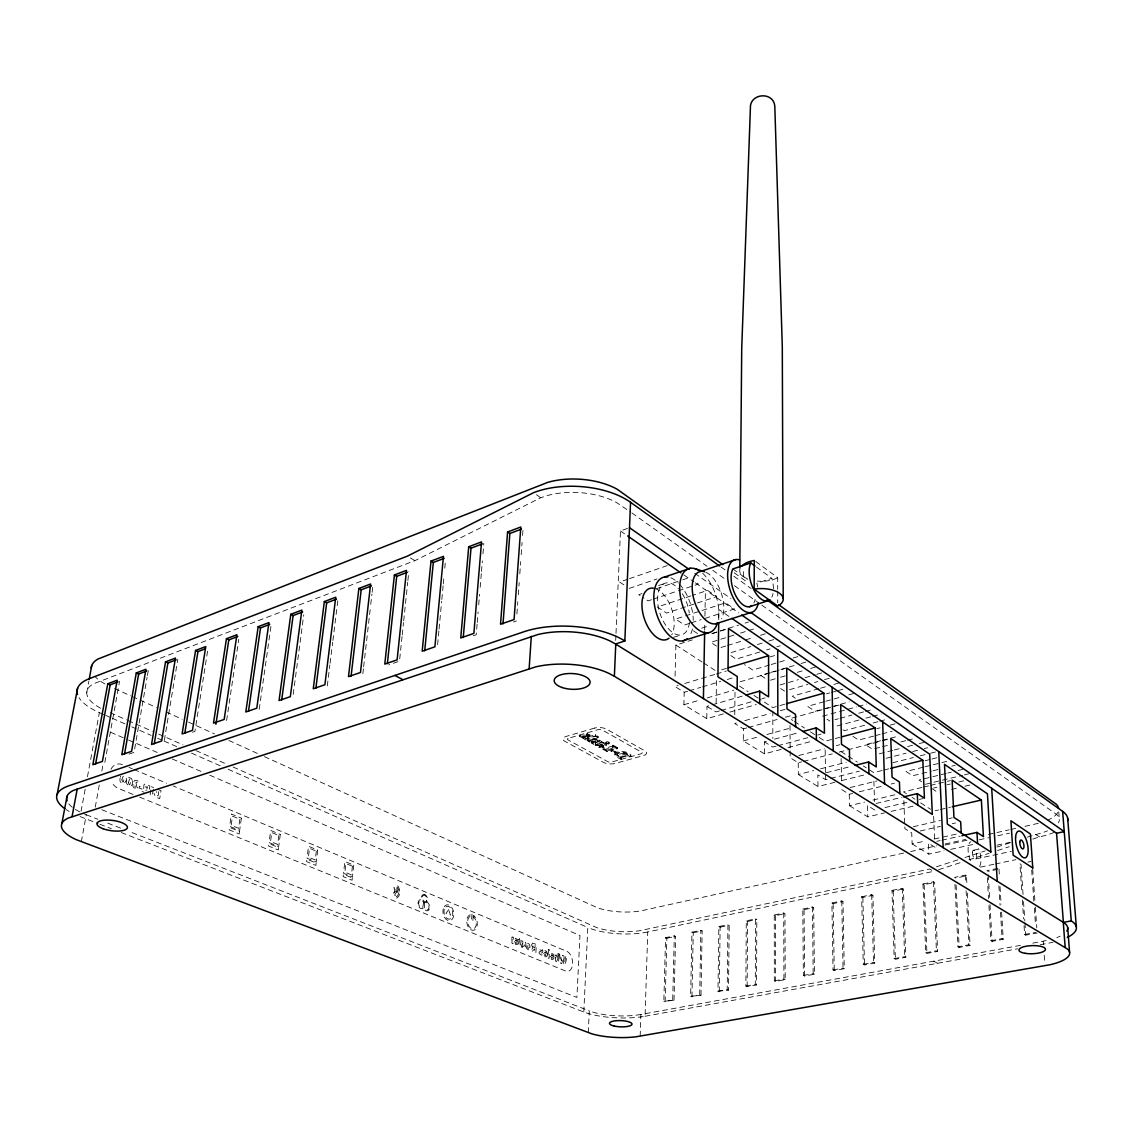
<?xml version="1.0" encoding="UTF-8"?>
<svg xmlns="http://www.w3.org/2000/svg" width="1133" height="1133" viewBox="0 0 1133 1133"><rect width="100%" height="100%" fill="white"/><g stroke="black" fill="none" stroke-linecap="round" stroke-linejoin="round"><path stroke-width="0.75" stroke-dasharray="5 3.75" d="M781.218 749.395L764.463 753.87L764.478 741.888L767.82 740.982M756.575 984.945L755.286 984.365L755.541 918.891L746.279 920.832L745.868 986.107L747.157 986.687L756.575 984.945L756.802 919.514L755.541 918.891M747.157 986.687L747.539 921.441L746.279 920.832M743.489 576.612L743.56 568.525M764.463 753.87L743.305 740.954L743.39 728.845L734.694 723.477L738.065 722.528M728.505 990.129L727.216 989.562L727.938 924.655L718.846 926.553L717.982 991.276L728.505 990.129L729.199 925.264L727.938 924.655M734.779 714.725L735.005 691.994M718.761 619.878L718.917 609.512L728.944 616.409M719.271 991.842L720.121 927.162L718.846 926.553M716.127 703.097L716.509 678.398M701.001 995.227L702.134 930.901L700.86 930.306L691.951 932.162L690.634 996.346L701.001 995.227L690.634 996.346M723.293 713.96L706.765 718.662L706.978 706.341L710.377 705.363M704.669 630.203L704.811 623.192M704.938 616.168L705.42 589.868M699.698 994.675L700.86 930.306M691.951 996.898L693.24 932.756L691.951 932.162M674.022 1000.212L675.594 936.425L674.305 935.844L665.567 937.657L663.839 1001.317L674.022 1000.212L663.839 1001.317M706.765 718.662L683.893 704.726L684.205 692.263L674.801 686.456L678.129 685.465M672.705 999.674L674.305 935.844M665.142 1001.855L666.855 938.251L665.567 937.657M675.07 676.118L675.891 645.074L692.334 639.904M640.173 1036.185L640.896 1014.474L1022.334 945.035M121.231 832.543L583.792 1012.01A44.329 12.605 2.1 0 0 645.059 1016.244L647.75 931.963L933.592 871.348M621.408 759.053C619.439 756.83 628.376 755.753 630.954 756.405L630.996 755.201C626.152 748.205 604.583 752.057 620.856 759.209L621.167 756.986L630.996 755.201M627.172 754.861C627.002 750.499 613.987 752.284 617.372 756.745C634.551 756.377 623.561 750.542 616.564 755.739M630.401 756.561L630.444 755.357M620.742 758.586L620.799 757.156M620.856 759.209L620.898 758.019L614.893 753.686M613.052 747.129L612.358 745.259L612.981 747.242L604.852 749.508L602.161 748.191L602.161 746.789C604.611 742.639 596.751 750.768 595.717 745.316C593.324 741.605 602.388 740.316 602.26 743.064L598.507 741.789C598.904 734.014 586.172 742.979 587.418 738.957C610.8 730.53 589.486 744.494 583.707 738.674L583.778 737.47L587.489 737.073L586.965 733.632L590.378 735.119L590.321 736.337L586.894 734.864L586.965 733.632M614.426 753.077L614.468 751.873L616.04 751.434L615.998 752.624L614.426 753.077L611.055 751.207L611.098 750.004L612.684 749.55L616.04 751.434M615.007 748.446L615.063 747.242L617.273 747.539L617.216 748.743C609.172 750.145 599.215 752.751 615.063 747.242M616.664 748.899L616.706 747.695M607.005 750.726L607.061 749.522M607.656 751.448L599.824 746.35L606.396 745.372L606.452 744.169C603.634 741.039 597.049 743.531 595.717 745.316M609.115 743.772C610.418 740.656 603.677 741.223 606.084 743.97A1.827 0.751 2.5 0 0 607.925 744.31L609.044 743.489L605.688 743.432M615.686 640.442L615.913 635.146M615.998 633.375L620.459 530.98L627.994 528.233M612.684 749.55L612.627 750.754L611.055 751.207M617.216 748.743L612.358 745.259M588.282 1032.645L589.287 1010.891L129.162 831.48M601.793 742.002C600.249 743.758 594.018 746.208 591.738 743.121L591.794 741.903L595.774 743.659M602.105 747.992L603.266 746.774L602.912 745.33M603.266 746.774L603.322 745.556M606.396 745.372L603.832 743.786L603.691 742.554M605.886 745.514L606.452 744.169M590.378 735.119L588.636 735.034L588.098 738.093L595.505 735.94L595.561 734.722L598.422 736.379M595.193 745.018L595.335 743.135M598.366 737.597L595.703 735.954L595.774 734.736M583.792 1012.01L587.829 927.502L227.138 768.825M596.907 737.413L596.964 736.195M596.227 745.16L597.445 745.457L597.502 744.254M591.738 743.121L597.686 742.03C599.23 737.88 590.109 739.325 591.1 742.766L587.673 740.869M597.842 737.753L597.898 736.535M597.686 742.03L597.87 740.415M599.286 747.284L599.782 745.231L605.928 744.31M599.739 741.506L599.598 740.274L598.592 740.231M607.104 751.604L599.768 747.553L599.428 745.401M588.197 740.727L589.387 741.024L589.443 739.807M589.868 735.275L588.098 738.093M591.299 741.095L591.624 742.611L591.355 740.94M592.262 742.965L592.318 741.761L597.742 740.812M593.38 743.22L593.437 742.002M586.894 734.864L587.418 738.291L584.557 738.659L584.288 737.314M585.379 738.829L585.435 737.611M587.39 734.708L587.461 733.49M587.276 740.642L587.404 738.744M587.701 735.105L579.827 735.289L579.77 736.507L582.489 738.008L587.418 738.291M588.707 736.195L588.778 734.977M588.877 736.181L588.933 734.963M579.77 736.507L580.351 735.133M582.489 738.008L582.546 736.79L579.827 735.289M598.507 741.789C597.658 737.937 591.667 740.387 589.387 741.024M516.917 613.973L517.795 601.765M518.305 594.783L519.183 582.574M519.806 573.85L520.684 561.628M521.194 554.646L522.072 542.438M522.568 535.456L523.078 528.474M477.106 624.226L476.228 634.777L471.314 636.463M477.248 622.47L478.126 611.919M478.707 604.88L479.585 594.329M480.18 587.305L481.341 573.227M481.483 571.471L482.361 560.92M482.955 553.895L483.819 543.344M437.607 644.677L438.91 630.769M439.066 629.042L441.672 601.226M441.842 599.484L443.145 585.577M443.3 583.835L444.122 575.139M444.773 568.185L445.425 561.232M402.059 636.604L399.496 661.148L388.704 664.859M402.243 634.848L403.518 622.584M403.702 620.827L406.251 596.284M406.435 594.542L407.71 582.263M407.894 580.521L408.801 571.754M362.857 673.738L363.452 668.541M363.651 666.799L370.562 606.141M370.746 604.399L371.936 594.004M372.134 592.276L372.927 585.336M327.281 685.961L329.873 664.986M330.085 663.23L332.677 642.241M332.904 640.499L338.073 598.536M293.206 694.373L303.757 614.808M120.14 777.989C118.087 786.557 129.884 783.342 125.395 776.289M259.202 709.371L271.297 623.816M226.586 720.574L238.766 639.394M207.58 651.22L194.89 731.479L191.916 732.485M158.62 791.627C159.342 798.949 154.499 795.295 156.651 791.613M150.916 789.928L150.108 794.743L152.233 795.607L153.309 789.191M164.342 740.345L177.824 659.208M149.372 789.276L149.91 786.075C139.699 780.184 146.653 788.95 141.781 791.316L144.188 792.307M134.643 748.97L147.12 677.222M147.417 675.509L148.31 670.382M104.845 762.424L119.574 681.273M95.257 807.135L99.945 781.373M101.828 771.077L103.075 764.209M86.745 692.73L88.841 681.245M81.321 841.748L86.292 814.754L82.482 813.126M81.052 811.37L85.23 788.851M87.468 776.714L99.364 712.6A58.35 23.028 8.6 0 1 79.013 697.673M614.837 754.89C618.66 750.145 626.776 753.417 630.954 756.405M120.353 777.04L120.665 776.176M613.095 745.925L604.909 748.304L602.161 746.789M609.172 742.554L607.982 743.106A1.827 0.751 2.5 0 1 606.141 742.766L605.744 742.214M145.746 790.31L146.978 789.956M100.568 708.196A48.691 19.204 8.6 0 1 93.487 683.808L414.919 560.651L540.668 497.755L547.055 495.645A56.31 28.948 3.4 0 1 616.579 502.556L630.458 511.96M591.299 742.157L595.731 740.883L597.813 741.619M627.824 579.218L619.638 582.036L625.133 585.676M629.452 578.651L670.368 564.546M129.134 754.068L134.048 752.383M513.405 621.989L516.421 620.955M629.24 588.395L656.984 578.921M658.599 585.563L666.36 582.928M641.986 593.565L638.729 594.669L644.096 598.21M656.644 588.622L681.06 580.365M682.689 579.813L689.204 577.618M651.475 599.754L648.118 600.872L645.428 599.102M653.146 599.187L676.642 591.327M678.327 590.775L698.466 584.033L695.818 582.206M690.861 595.916L657.381 607.005L666.544 613.066L716.637 596.652L707.601 590.378L692.532 595.363M773.428 588.877A21.725 10.622 71.9 0 0 771.828 578.312L756.943 583.183M599.768 747.553L602.855 746.534M936.453 866.83L958.306 859.692M965.033 857.497L985.2 850.911M996.969 847.059L1010.424 842.669M1027.234 837.174L1040.576 833.208A42.176 15.395 -2.4 0 0 1047.529 830.829M938.634 869.705L962.186 862.043M968.913 859.848L989.095 853.291M997.493 850.543L1009.276 846.719M1032.814 839.057L1039.542 836.862A50.546 18.454 -2.4 0 0 1054.979 832.019M689.544 623.377L684.559 624.977L675.608 619.057L725.573 602.841L734.396 608.973L702.828 619.114M691.201 622.838L701.171 619.638M673.441 637.355L681.259 634.877M701.695 628.192L709.98 625.558M712.076 633.503L726.961 628.815M728.604 628.291L738.532 625.175M745.132 623.093L748.446 622.045M712.062 633.687L726.862 629.027M733.901 635.146L710.816 642.34L716.523 646.122M740.486 633.092L747.086 631.039M748.729 630.514L756.971 627.951M721.027 647.495L725.956 645.966M727.598 645.47L744.041 640.386M745.684 639.876L753.898 637.341M760.484 635.301L765.412 633.786M731.125 652.594L750.797 646.575M757.354 644.578L762.282 643.062M768.84 641.066L775.397 639.054M759.903 651.957L736.209 659.137L727.839 653.599M766.659 649.903L770.043 648.883M776.813 646.83L780.198 645.81M721.636 669.815L726.664 668.3M769.803 657.013L776.544 654.987M684.771 683.468L714.696 674.489M716.368 673.993L726.338 671.005M769.505 665.014L752.68 670.028L744.48 664.604M771.191 664.519L786.33 660.015M793.072 658.018L798.114 656.517M684.205 692.263L687.519 691.286M689.176 690.79L700.775 687.349M702.446 686.853L720.673 681.443M727.315 679.474L735.6 677.01M769.165 672.903L760.767 675.381L766.106 678.908M770.837 672.407L779.235 669.943M780.92 669.447L787.633 667.464M789.304 666.969L794.346 665.496M801.059 663.513L806.087 662.026M740.09 681.769L785.098 668.512M683.893 704.726L700.534 699.868M707.19 697.914L733.816 690.139M770.454 680.197L778.824 677.746M780.495 677.251L787.194 675.296M797.235 672.365L802.263 670.906M810.633 668.456L815.661 666.997M588.154 736.875L595.561 734.722M587.857 739.283L583.778 737.47M780.042 684.955L798.411 679.644M805.096 677.704L815.109 674.815M816.78 674.333L821.779 672.875M712.076 704.868L742.682 696.016M591.681 741.407L587.73 739.665M789.545 689.671L807.857 684.417M814.514 682.519L817.842 681.556M824.512 679.644L829.498 678.214M719.384 710.943L715.999 711.921L706.978 706.341M721.084 710.462L751.604 701.724M761.787 698.82L765.172 697.843M599.853 745.925L595.774 744.098M729.907 712.076L756.348 704.556M818.876 688.694L792.307 696.229L796.145 698.778M820.533 688.213L827.175 686.329M833.817 684.445L838.802 683.029M784.73 704.216L772.819 707.573L759.761 699.16M826.481 693.849L829.781 692.914M831.438 692.447L836.409 691.059M838.066 690.592L844.694 688.722M627.215 753.657L619.057 755.909L616.621 754.55M744.806 720.645L770.086 713.549M780.198 710.717L785.268 709.3M824.088 701.724L807.574 706.326L815.08 711.297L838.972 704.698M825.745 701.256L842.258 696.653M848.858 694.812L853.815 693.424M743.39 728.845L746.746 727.91M748.431 727.443L777.011 719.526M785.41 717.189L792.137 715.334M840.672 704.23L849.212 701.865M839.015 705.08L789.97 718.634L792.888 720.517M822.516 716.212L829.328 714.356M831.027 713.889L837.839 712.02M839.539 711.552L846.337 709.683M848.036 709.23L856.548 706.893M858.248 706.426L866.759 704.089M743.305 740.954L760.172 736.351M766.914 734.51L792.208 727.598M834.964 719.696L838.363 718.775M840.063 718.322L851.931 715.093M858.729 713.252L863.813 711.864M865.513 711.411L872.297 709.555M774.505 739.169L799.544 732.4M837.16 725.899L859.154 719.979M865.924 718.152L871.008 716.792M872.693 716.325L881.162 714.045M776.176 746.165L772.848 747.058L764.478 741.888M777.833 745.712L807.801 737.682M817.799 735.005L821.128 734.113M864.621 725.262L844.368 730.672L840.049 727.811M873.061 723.01L878.117 721.65M879.803 721.211L886.558 719.398M787.917 747.61L813.041 740.925M840.063 737.271L825.036 741.251L816.27 735.6M876.744 728.703L880.114 727.811M890.212 725.134L895.254 723.803M798.723 755.513L824.371 748.786M836.352 745.641L839.765 744.735M873.67 736.096L858.573 740.061L852.922 736.323M875.356 735.657L880.383 734.326M882.069 733.887L892.138 731.252M880.624 740.755L865.555 744.678L872.481 749.253L880.823 747.1M882.295 740.331L888.994 738.589M890.665 738.15L897.364 736.408M790.14 750.952L790.168 757.765L798.241 762.75L801.654 761.872M803.368 761.418L832.358 753.884M839.171 752.114L845.997 750.329M847.626 749.819L880.837 741.18M882.494 740.741L889.136 739.013M882.494 746.675L889.164 744.947M900.848 741.931L905.862 740.642M907.533 740.217L915.875 738.05M798.241 762.75L798.34 774.519L813.735 770.582M820.575 768.825L846.238 762.254M879.335 753.785L892.648 750.386M894.305 749.961L900.976 748.247M907.632 746.548L912.617 745.273M919.274 743.56L925.93 741.86M826.311 772.706L851.704 766.248M886.119 758.274L892.762 756.589M894.419 756.164L906.032 753.218M912.674 751.533L917.659 750.273M924.287 748.587L927.615 747.738M834.979 782.266L817.984 786.514L817.842 774.859L825.603 779.66L828.988 778.81M830.673 778.385L859.38 771.162M892.832 762.721L913.425 757.538M920.293 755.81L928.876 753.643M930.59 753.204L935.745 751.915M1038.324 823.323L1024.671 826.424M841.777 780.566L865.555 774.618M882.14 770.497L873.67 772.607L867.722 768.783M883.839 770.072L888.923 768.797M925.165 760.71L930.292 759.422M932.006 758.997L937.147 757.708M923.14 767.239L906.074 771.474L912.589 775.779L931.312 771.176M924.84 766.814L940.206 763.019M941.92 762.594L952.159 760.059M850.118 787.548L876.97 780.92M933.011 770.766L938.124 769.505M951.748 766.163L955.147 765.327M841.72 789.63L849.24 794.261L852.582 793.454M859.281 791.811L882.706 786.075M891.076 784.022L894.419 783.215M946.211 773.428L919.047 780.056L921.611 781.742M947.91 773.018L951.295 772.196M958.093 770.539L963.192 769.293M925.434 784.291L932.218 782.648M933.904 782.237L940.673 780.595M942.373 780.198L962.682 775.284M964.381 774.873L969.451 773.641M921.979 787.449L903.553 791.882L906.4 793.723M923.65 787.038L928.678 785.835M930.349 785.424L937.048 783.809M938.733 783.413L950.445 780.58M849.24 794.261L849.481 805.719L864.592 802.079M872.976 800.054L896.486 794.403M933.465 788.072L936.835 787.265M946.976 784.829L950.346 784.022M958.787 781.997L963.857 780.779M876.078 803.481L901.854 797.306M951.522 789.418L958.249 787.817M964.99 786.217L970.032 785.013M885 807.574L907.278 802.291M919.274 799.445L922.701 798.623M849.481 805.719L867.779 816.879L884.448 812.956M891.105 811.384L914.444 805.889M935.122 810.746L938.549 809.953M940.263 809.557L950.53 807.163M913.34 826.722L940.418 820.533M948.888 818.592L952.272 817.828M920.166 830.985L940.418 826.396M952.23 823.719L955.615 822.955M903.865 800.649L904.885 828.662L911.725 832.897L912.15 843.943L925.689 840.927M934.159 839.043L957.867 833.761M936.764 841.323L940.107 840.587M941.792 840.204L960.217 836.126M903.667 853.092L640.287 911.003A36.001 12.052 2.2 0 1 597.417 907.76L264.244 756.532M910.578 851.577L936.509 845.855M945.149 843.958L965.897 839.383M988.373 834.426L1009.106 829.852M1010.834 829.469L1016.032 828.336M945.021 845.062L968.418 839.921M979.195 839.822L989.321 837.613M997.762 835.757L1009.574 833.166M912.15 843.943L928.848 854.126L943.973 850.826M950.7 849.353L974.224 844.227M973.289 850.288L981.745 848.461M996.941 845.176L1010.452 842.258M975.825 858.927L1011.344 851.35M993.839 864.295L978.36 867.552A13.554 5.764 76.3 0 0 978.586 848.603M995.284 863.997L1015.862 859.664M774.264 914.997L783.71 913.014L784.957 913.651L785.211 979.648L775.595 981.419L774.321 980.838L774.264 914.997L775.51 915.62L784.957 913.651M802.801 909.034L812.446 907.023L813.678 907.675L814.429 974.238L804.628 976.051L803.368 975.456L802.801 909.034L804.048 909.672L813.678 907.675M831.919 902.959L841.762 900.905L842.98 901.571L844.269 968.715L834.256 970.57L833.01 969.961L831.919 902.959L833.152 903.61L842.98 901.571M861.646 896.755L871.688 894.673L872.906 895.339L874.733 963.078L864.507 964.976L863.275 964.353L861.646 896.755L862.864 897.421L872.906 895.339M891.983 890.439L902.25 888.3L903.44 888.98L905.834 957.328L895.396 959.254L894.178 958.631L891.983 890.439L893.186 891.119L903.44 888.98M922.97 883.967L933.436 881.786L934.612 882.48L937.6 951.451L926.936 953.42L925.732 952.782L922.97 883.967L924.146 884.661L934.612 882.48M966.463 875.851L965.302 875.143L954.609 877.367L955.77 878.075L966.463 875.851L966.902 884.547M997.847 868.36L986.914 870.64L988.061 871.348L997.422 869.408M1027.9 862.086L1031.101 861.42M666.855 938.251L675.594 936.425M693.24 932.756L702.134 930.901M720.121 927.162L729.199 925.264M747.539 921.441L756.802 919.514M1032.772 943.138L1048.308 940.178M717.982 991.276L727.216 989.562M745.868 986.107L755.286 984.365M774.321 980.838L783.937 979.054L785.211 979.648M803.368 975.456L813.182 973.644L814.429 974.238M833.01 969.961L843.023 968.106L844.269 968.715M863.275 964.353L873.501 962.455L874.733 963.078M894.178 958.631L904.616 956.691L905.834 957.328M925.732 952.782L936.41 950.799L937.6 951.451M954.935 884.321L957.98 946.806L968.885 944.78L970.06 945.432L967.27 891.515M988.925 905.664L990.936 940.702L1002.082 938.634L1003.243 939.299L1001.544 911.215M1024.048 925.831L1024.614 934.456L1036.001 932.346M957.98 946.806L959.169 947.457L970.06 945.432M990.936 940.702L992.097 941.367L1003.243 939.299M1024.614 934.456L1025.762 935.136L1037.148 933.025M645.059 1016.244L1017.618 948.788M1040.25 944.695L1047.204 943.421A52.033 16.4 -1.7 0 0 1053.01 942.231M640.896 1014.474L636.718 1015.111A36.992 10.509 2.1 0 1 592.672 1012.066L589.287 1010.891M597.445 745.457L603.832 743.786M582.546 736.79L585.308 736.762M587.503 736.776L580.294 736.351M599.598 740.274L602.317 741.86M80.075 816.567L98.189 823.606M99.831 824.243L111.36 828.705M86.292 814.754L97.835 819.258M107.72 823.11L120.919 828.251M101.843 809.727L576.895 997.437L579.969 935.532L208.075 774.476M133.085 794.445L118.356 788.441A12.874 10.211 70.7 0 1 111.629 781.926M139.628 797.122L566.656 971.434A10.452 6.373 79.4 0 0 572.604 963.829A10.452 6.373 79.4 0 0 567.69 951.748L173.094 785.934M151.454 786.713L153.578 787.591M157.898 789.389L161.028 790.692L159.696 798.68L155.348 796.669L153.975 793.227M129.063 767.438L132.334 768.811M133.963 769.491L166.565 783.2M110.637 732.272L126.868 739.311M128.496 740.019L134.997 742.823M136.611 743.531L159.356 753.374M172.343 758.997L201.575 771.658M99.364 712.6L104.222 714.739M105.836 715.447L110.694 717.586M112.309 718.294L125.239 723.987M131.711 726.834L151.128 735.374M157.6 738.22L162.444 740.359M164.058 741.067L177.003 746.76M191.562 753.162L220.666 765.979M110.298 712.699L126.443 719.852M128.057 720.56L134.515 723.421M136.13 724.129L152.289 731.281M158.747 734.127L182.979 744.848M195.896 750.556L226.586 764.124M233.044 766.984L596.51 927.53A36.185 11.769 2.2 0 0 639.593 930.731L929.726 869.025L932.303 870.569M114.589 688.524L130.677 695.832M132.292 696.568L138.722 699.5M140.336 700.222L156.425 707.544M166.084 711.921L182.172 719.243M188.616 722.16L214.364 733.858M228.838 740.444L257.8 753.615M933.62 961.195L937.572 963.277M611.098 750.004L615.998 752.624M612.925 745.103L617.273 747.539M410.401 557.946L414.919 560.651M798.34 774.519L817.984 786.514M874.718 810.01L867.481 805.535L867.779 816.879M934.994 847.272L928.38 843.179L928.848 854.126M1035.633 834.426L1039.542 836.862M675.891 645.074L702.063 661.955M703.522 662.89L715.15 670.396M739.438 686.06L748.148 691.668M753.955 695.407L758.303 698.225M794.346 721.466L804.572 728.066M810.421 731.833L814.797 734.651M840.983 751.547L846.932 755.371M848.419 756.334L857.327 762.084M863.275 765.908L866.235 767.82M912.079 797.391L914.926 799.218M920.619 802.886L930.561 809.302M693.41 630.826L697.786 633.729M780.623 688.51L784.546 691.102M826.934 719.143L829.88 721.084M931.779 788.469L938.053 792.618M620.459 530.98L626.223 534.974M683.822 574.898L693.906 581.88M695.35 582.886L738.758 612.981M694.699 573.27L730.941 598.606M631.902 512.98L706.964 566.231M712.742 570.324L725.743 579.529M734.396 585.676L760.385 604.116M761.829 605.135L1057.117 814.896A42.176 15.395 -2.4 0 1 1058.449 822.841M720.985 566.996L725.29 570.069M733.901 576.23L751.122 588.551M732.867 568.964L747.426 579.445M734.297 572.845L747.214 582.121M536.447 494.696L540.668 497.755M756.433 567.038L771.828 578.312M755.669 561.458L777.691 577.66L777.705 589.358M1043.21 941.24L1043.465 944.738M1044.215 955.246L1044.711 962.243M1032.701 869.068L1034.868 900.183M1035.35 907.094L1036.794 927.842M1031.696 870.073L1033.848 901.202M1034.33 908.128L1035.534 925.42M1023.057 894.504L1021.06 864.479L1019.927 863.743L1021.867 893.059M1023.524 901.571L1024.827 921.002M1024.94 922.772L1025.762 935.136M1022.334 899.956L1023.581 918.934M1058.789 811.823L1059.242 818.791M998.98 869.082L999.405 876.106M1000.042 886.629L1001.119 904.191M998.895 885.921L1000.071 905.253M1000.496 912.277L1002.082 938.634M988.273 874.846L989.576 897.605M989.987 904.601L992.097 941.367M987.325 877.636L988.528 898.653M965.302 875.143L965.741 883.853M966.109 890.807L968.885 944.78M956.11 885.015L959.169 947.457M933.634 816.298L934.626 838.675M933.436 881.786L936.41 950.799M924.146 884.661L926.936 953.42M902.25 888.3L904.616 956.691M893.186 891.119L895.396 959.254M873.911 781.119L874.478 801.513M871.688 894.673L873.501 962.455M862.864 897.421L864.507 964.976M841.125 758.473L841.564 780.963M841.762 900.905L843.023 968.106M833.152 903.61L834.256 970.57M825.164 749.975L825.504 772.678M825.532 774.42L825.603 779.66M812.446 907.023L813.182 973.644M804.048 909.672L804.628 976.051M789.998 725.446L790.126 749.253M783.71 913.014L783.937 979.054M777.72 591.015L777.734 602.714M775.51 915.62L775.595 981.419M772.819 711.014L772.833 738.475M69.184 811.469A60.091 20.847 7.7 0 1 66.21 809.642M79.735 811.865A50.135 17.392 7.7 0 1 73.376 808.056M72.328 807.277A50.135 17.392 7.7 0 1 68.377 803.255M647.75 931.963A43.366 14.092 2.2 0 1 587.829 927.502M104.93 683.921A48.379 19.615 8.8 0 1 94.761 676.189M1057.783 812.432A42.077 15.565 -2.4 0 1 1048.124 819.966M1060.219 936.141A43.422 13.681 -1.7 0 1 1056.763 937.642M110.992 769.293A12.874 10.211 70.7 0 1 122.548 764.69M670.764 577.802A33.254 17.646 71.8 0 1 678.398 583.028M679.616 584.302A33.254 17.646 71.8 0 1 693.269 620.332M692.433 628.942A33.254 17.646 71.8 0 1 690.351 634.707M702.616 573.256A33.565 17.406 71.8 0 1 718.053 620.771M654.803 588.452A26.909 14.488 71.8 0 1 671.303 608.01A26.909 14.488 71.8 0 1 671.713 634.905M689.473 622.47A27.065 14.361 71.8 0 1 670.254 630.571A27.065 14.361 71.8 0 1 658.131 593.281A27.065 14.361 71.8 0 1 678.554 588.834M682.293 593.763A27.065 14.361 71.8 0 1 689.289 612.995M705.859 572.278A27.277 14.021 71.8 0 1 721.197 592.856A27.277 14.021 71.8 0 1 721.579 618.873M756.886 583.637A27.617 13.738 71.9 0 1 757.765 587.078M777.691 577.66A21.725 10.707 0 0 1 757.283 581.073M747.256 578.68A21.725 10.707 0 0 1 740.061 568.624M755.102 599.244A21.584 10.735 71.9 0 1 753.884 602.926M773.032 593.465A21.725 10.622 71.9 0 1 771.828 597.162M970.485 860.698A13.554 5.764 76.3 0 1 970.769 841.677M526.222 945.814L526.222 946.494A3.243 2.025 79.2 0 0 526.689 948.406C532.992 955.077 529.281 937.246 526.222 945.814M531.547 944.894L532.907 947.896L530.697 950.856L532.085 951.437L534.677 948.831L534.691 952.499L535.852 952.98L536.362 944.44L532.595 943.109L531.547 944.894M553.91 956.578C554.958 960.232 550.114 960.671 550.086 957.116L551.813 958.447L552.663 957.895L550.086 956.167L550.482 954.028A2.648 1.629 79.3 0 1 551.403 953.179L553.244 954.213L553.91 956.578M547.366 953.873C548.414 957.541 543.543 957.966 543.528 954.411L545.256 955.742L546.12 955.19L543.528 953.462L543.925 951.309A2.663 1.643 79.3 0 1 544.86 950.46L546.715 951.508L547.366 953.873M518.05 941.735C519.084 945.489 514.07 945.857 514.056 942.245L515.841 943.619L516.747 943.067L514.056 941.282L514.495 939.101A2.705 1.714 79.1 0 1 515.458 938.251L517.37 939.328L518.05 941.735M132.561 781.048C133.623 790.862 121.939 783.781 127.887 777.904A2.705 2.124 71.1 0 1 129.02 777.465L131.456 778.498L132.561 781.048M145.435 786.812L147.233 788.441L147.502 786.812L145.435 786.812M134.855 785.849L135.209 787.208L136.725 786.628L138.254 788.327L136.13 789.064L133.312 787.152A2.917 2.294 71.5 0 1 132.929 784.928L134.6 783.597C131.598 779.759 138.353 779.079 139.005 782.676C137.49 784.178 134.841 779.093 136.583 785.438L134.855 785.849M555.581 957.838L555.425 961.039L556.501 961.478L556.827 955.346L555.836 954.935L555.793 955.813L554.207 954.439L555.581 957.838M522.71 943.874C522.2 948.93 526.066 945.616 524.48 941.905L525.585 942.373C526.845 944.695 524.466 951.069 522.455 946.508L522.398 947.443L521.364 947.018L521.775 940.787L522.88 941.254L522.71 943.874M512.074 939.852L511.889 943.123L513.008 943.577L513.433 937.317L512.385 936.892L512.328 937.784L510.671 936.354L512.074 939.852M558.937 956.224L558.611 962.356L557.549 961.917L557.875 955.785L558.937 956.224M559.065 953.901L558.994 955.402L557.932 954.963L558.003 953.462L559.065 953.901M128.468 782.549C130.692 791.075 131.442 771.148 128.468 782.549M121.925 779.858C124.148 788.398 124.942 768.415 121.925 779.858M548.471 949.482L547.975 957.98L549.052 958.419L549.547 949.936L548.471 949.482M535.13 945.404L534.988 947.57C532.085 947.783 532.113 942.883 535.13 945.404M518.687 939.512L519.367 941.141C517.229 951.394 522.242 944.2 520.642 939.059L519.594 937.628L519.452 939.824L518.687 939.512M472.008 914.048L471.498 920.647L472.829 921.2L473.339 914.6L472.008 914.048M423.77 902.463L422.694 907.321A3.611 2.422 78.2 0 1 418.884 905.012A3.611 2.422 78.2 0 1 420.839 900.622L421.632 900.806A3.073 2.068 78.1 0 1 423.501 901.868L423.77 902.463M424.436 902.789L424.592 908.1A3.597 2.408 78.2 0 0 428.501 908.978A3.597 2.408 78.2 0 0 427.467 903.369L426.716 902.916A3.102 2.082 78.2 0 0 424.436 902.789M352.42 866.235L351.457 874.903L344.885 872.183L345.862 863.502L352.42 866.235M352.335 877.905L352.08 880.256L343.157 876.602L343.426 874.237L352.335 877.905M353.737 865.187L352.448 876.928L343.54 873.246L344.857 861.477L353.737 865.187M316.319 851.166L315.257 859.961L308.431 857.143L309.521 848.334L316.319 851.166M316.164 863.02L315.88 865.414L306.604 861.604L306.901 859.211L316.164 863.02M317.722 850.118L316.277 862.029L307.029 858.219L308.502 846.252L317.722 850.118M539.181 951.989L539.138 952.357A1.884 1.161 79.3 0 0 539.336 953.604C542.707 956.903 543.217 953.972 540.257 952.867C545.469 954.298 541.701 945.743 539.45 949.666L541.985 950.771L539.181 951.989M278.831 835.517L277.656 844.439L270.56 841.507L271.764 832.557L278.831 835.517M278.576 847.555L278.265 849.977L268.62 846.025L268.946 843.589L278.576 847.555M280.29 834.455L278.704 846.549L269.087 842.584L270.702 830.447L280.29 834.455M239.488 831.48L239.148 833.945L229.121 829.823L229.475 827.359L239.488 831.48M241.386 818.168L239.644 830.461L229.631 826.325L231.415 814.004L241.386 818.168M239.856 819.23L238.567 828.294L231.174 825.249L232.492 816.171L239.856 819.23M529.394 947.146C526.618 952.244 527.808 940.121 529.394 947.146M139.444 786.274L139.147 788.001L141.937 789.163L142.234 787.435L139.444 786.274M551.304 955.02L552.805 956.28L552.408 954.737L551.304 955.02M544.761 952.315L546.276 953.575L545.865 952.032L544.761 952.315M515.345 940.135L516.903 941.424L516.492 939.852L515.345 940.135M565.735 956.677L564.602 962.115L563.908 955.912L562.577 955.36L561.288 960.855L560.764 954.609L559.631 954.142L560.523 963.135L561.713 963.631L563.143 957.782L563.908 964.537L565.112 965.033L566.868 957.158L565.735 956.677M394.935 891.09C390.687 896.203 398.717 890.892 393.916 887.55L394.935 891.09M396.762 891.841C392.783 895.906 395.686 897.917 397.782 892.266C396.932 885.411 393.859 884.944 396.762 891.841M398.83 892.705L397.669 895.849L395.176 897.478L395.559 898.611C401.45 896.67 400.473 888.414 396.932 884.675C395.573 886.657 400.218 889.731 398.83 892.705M473.962 915.804L473.608 917.05A6.472 4.206 78.7 0 1 475.251 927.516A6.472 4.206 78.7 0 1 468.226 924.585A6.472 4.206 78.7 0 1 471.385 916.13L471.243 914.671A7.945 5.169 78.7 0 0 467.363 925.052A7.945 5.169 78.7 0 0 475.987 928.649A7.945 5.169 78.7 0 0 473.962 915.804M426.73 900.707L426.348 901.755L424.266 901.486L422 898.738A3.597 2.408 78 0 1 424.748 895.438A3.597 2.408 78 0 1 426.73 900.707M448.654 909.615L446.062 913.311L450.452 915.124L448.654 909.615M568.115 738.348L567.916 738.461A3.98 1.629 3 0 0 567.619 739.693L608.223 761.9A3.895 1.558 2.4 0 0 611.183 762.155L641.646 753.657A3.937 1.6 2.1 0 0 642.043 752.468L601.75 729.737A4.022 1.671 2.6 0 0 598.691 729.468L568.115 738.348M594.443 728.108L566.047 736.45A8.498 3.484 3 0 0 564.857 741.308L603.62 762.424A8.299 3.328 2.4 0 0 615.233 763.401L643.317 755.612A8.384 3.399 2.1 0 0 644.932 750.896L606.537 729.156A8.597 3.569 2.6 0 0 594.443 728.108M424.833 894.546A4.532 3.045 78 0 0 421.561 899.871A4.56 3.059 78.2 0 0 418.176 902.18A4.56 3.059 78.2 0 0 419.734 907.802A4.56 3.059 78.2 0 0 423.671 907.448A4.546 3.045 78.2 0 0 429.025 909.657A4.546 3.045 78.2 0 0 426.929 902.109A4.532 3.045 78 0 0 424.833 894.546M444.249 909.374A6.557 4.32 78.4 0 0 449.022 919.203A6.557 4.32 78.4 0 0 451.855 909.615A6.557 4.32 78.4 0 0 444.249 909.374M443.3 908.624A8.044 5.311 78.4 0 0 449.164 920.69A8.044 5.311 78.4 0 0 452.634 908.893A8.044 5.311 78.4 0 0 443.3 908.624M972.426 852.228A4.518 1.926 76.3 0 0 975.343 859.026A4.518 1.926 76.3 0 0 975.91 852.582A4.518 1.926 76.3 0 0 972.426 852.228"/><path stroke-width="1.5" d="M737.144 689.161L737.257 676.528L728.009 670.509L728.505 628.518L768.585 655.695L768.571 696.88L759.691 691.102L746.08 695.039M759.648 703.607L759.691 691.102M754.153 589.146A21.909 10.494 0.1 0 1 779.546 593.253A21.909 10.494 0.1 0 1 777.748 606.056L754.153 589.146L754.281 560.453A21.725 10.707 0 0 0 741.818 565.948L732.867 568.964A21.584 10.735 71.9 0 0 735.77 595.717A21.584 10.735 71.9 0 0 751.944 605.489M739.792 567.874L741.718 348.397L750.4 108.187C749.508 92.934 773.981 91.122 774.816 106.601L782.294 346.415L783.215 598.479M718.704 623.32L717.925 676.826L932.317 814.429L929.697 754.196L731.819 618.377M703.409 698.594L704.641 631.959M67.088 800.861A50.135 17.392 7.7 0 1 73.376 790.437L537.934 634.522A58.562 26.271 3.2 0 1 610.319 641.122L615.531 643.969L624.85 640.966L630.543 502.301A67.484 34.698 3.4 0 0 533.615 492.657L407.384 556.147L89.394 678.639A58.35 23.028 8.6 0 0 77.554 694.501M614.369 676.288L608.86 673.37A59.086 25.606 3.1 0 0 535.81 666.841L68.15 818.097A50.518 16.896 7.5 0 0 76.208 839.638L591.681 1033.778A37.205 10.183 2.1 0 0 635.981 1036.794L1050.079 964.721A43.705 13.27 -1.6 0 0 1067.456 949.043L614.369 676.288L615.771 644.111M529.139 668.682L531.306 636.42M507.584 532.014L500.531 624.226L514.07 619.553L520.812 526.987L507.584 532.014L509.864 533.487L521.421 529.111M503.01 623.872L509.864 533.487M468.708 546.757L460.749 637.936L473.877 633.404L481.539 541.9L468.708 546.757L471.002 548.202L482.219 543.953M463.255 637.525L471.002 548.202M431.007 561.076L422.184 651.22L434.902 646.83L443.456 556.36L431.007 561.076L433.316 562.464L444.193 558.342M424.719 650.795L433.316 562.464M394.411 574.969L384.781 664.108L397.116 659.859L406.492 570.381L394.411 574.969L396.72 576.329L407.285 572.321M387.359 663.641L396.72 576.329M358.864 588.452L348.482 676.613L360.464 672.492L370.604 584.005L358.864 588.452L361.2 589.783L371.454 585.888M351.088 676.132L361.2 589.783M315.88 688.213L326.686 602.841L336.444 599.145M324.35 601.566L313.26 688.751L324.888 684.743L335.736 597.233L324.35 601.566L326.686 602.841M290.799 614.298L279.044 700.548L290.331 696.653L301.874 610.092L290.799 614.298L293.135 615.545L302.638 611.947M281.692 699.996L293.135 615.545M258.182 626.676L245.804 711.991L256.78 708.21L268.946 622.584L258.182 626.676L260.533 627.894L269.753 624.396M248.481 711.397L260.533 627.894M226.458 638.715L213.5 723.123L224.164 719.455L236.924 634.749L226.458 638.715L228.809 639.904L237.788 636.505M215.921 724.242L228.809 639.904M184.792 733.306L197.949 651.588L205.229 648.841M195.584 650.441L182.087 733.957L192.454 730.374L205.781 646.561L195.584 650.441L197.949 651.588M165.545 661.842L151.525 744.48L161.622 740.996L175.459 658.075L165.545 661.842L167.896 662.975L176.167 659.845M154.244 743.815L167.896 662.975M124.531 754.026L138.651 674.05L146.709 670.991M136.286 672.945L121.797 754.72L131.612 751.335L145.959 669.277L136.286 672.945L138.651 674.05M89.153 679.602L91.716 665.595M107.791 683.765L92.849 764.704L102.409 761.404L117.209 680.182L107.791 683.765L110.156 684.842L118.002 681.868M95.597 763.982L110.156 684.842M72.059 816.581L77.256 788.88M61.819 823.733L67.045 796.244M57.103 794.545L77.582 688.397M664.66 577.009L690.252 568.284M735.77 559.56L700.647 571.457A27.277 14.021 71.8 0 0 694.826 602.444A27.277 14.021 71.8 0 0 717.996 622.881M741.818 565.948L750.839 562.931L755.031 566.004M749.409 606.736L767.423 600.957M715.716 623.773L751.08 612.528M682.972 640.811L708.776 632.667M728.349 667.804L768.585 655.695M786.429 703.735L823.861 693.184L824.456 733.221L816.242 727.882L802.886 731.493M841.734 736.818L875.129 727.967L876.262 766.914L868.629 761.957L855.089 765.398M890.623 768.372L922.843 760.314L924.415 798.227L917.319 793.61L903.567 796.896M952.244 806.767L981.362 800.011L983.444 836.607L976.972 832.401L961.889 835.743M741.648 614.978L1056.565 833.265L1064.241 831.608L751.221 612.783M766.914 599.853L1062.641 811.384L1071.266 920.902L1063.391 922.375L615.531 643.969M695.039 568.681L704.514 571.783M394.879 675.438L402.725 679.602M823.861 693.184L786.755 668.031L786.953 708.833L795.508 714.399L795.593 726.678M875.129 727.967L840.7 704.613L841.479 744.296L849.41 749.451L849.665 761.39M922.843 760.314L890.793 738.589L892.068 777.196L899.432 781.982L899.843 793.596M981.362 800.011L952.131 780.184L953.958 817.445L960.671 821.807L961.251 832.996M627.654 535.966L680.947 572.901M629.495 527.695L688.906 569.219M630.543 502.301L719.54 565.962M722.826 564.616L617.202 489.258A56.126 29.203 3.4 0 0 547.919 482.304L98.005 659.024A48.379 19.615 8.8 0 0 91.249 668.13M778.768 604.767L1056.452 804.388A42.077 15.565 -2.4 0 1 1058.562 808.325M1067.668 818.253L1076.35 927.035M1067.668 927.474L1069.594 952.414M1056.565 833.265L1063.391 922.375L1065.53 923.99A43.422 13.681 -1.7 0 1 1066.819 931.071M1063.264 922.29L1065.176 947.386M991.687 788.299L997.252 881.262M976.972 832.401L977.581 843.49M938.747 751.604L943.166 847.64M917.319 793.61L917.772 805.096M882.664 721.905L884.576 783.795M868.629 761.957L868.954 773.768M832.132 687.235L833.222 750.839M816.242 727.882L816.397 740.033M777.705 649.875L777.833 715.291M64.85 808.707A60.091 20.847 7.7 0 1 69.042 785.735L523.928 631.747A70.189 31.497 3.2 0 1 624.85 640.966M1071.266 920.902A52.033 16.4 -1.7 0 1 1067.3 937.416M1062.641 811.384A50.546 18.454 -2.4 0 1 1067.598 820.674M717.189 623.872A33.565 17.406 71.8 0 1 694.09 626.039A33.565 17.406 71.8 0 1 679.828 584.501A33.565 17.406 71.8 0 1 698.834 570.409M758.345 602.898A27.617 13.738 71.9 0 1 741.747 609.186A27.617 13.738 71.9 0 1 727.655 576.952A27.617 13.738 71.9 0 1 739.566 559.929M769.916 599.725A21.725 10.622 71.9 0 1 753.856 589.84A21.725 10.622 71.9 0 1 750.839 562.931M669.051 638.191A26.909 14.488 71.8 0 1 644.068 617.867A26.909 14.488 71.8 0 1 653.444 588.169M687.122 638.757A33.254 17.646 71.8 0 1 656.503 613.59A33.254 17.646 71.8 0 1 667.847 577.009M990.851 852.002L947.344 824.073L944.511 764.364L987.438 793.836L990.851 852.002M1032.772 867.963L1013.143 855.174L1010.919 820.774L1030.407 833.987L1032.772 867.963M614.213 1026.045A11.288 3.116 2.1 0 0 631.973 1024.388A11.288 3.116 2.1 0 0 616.026 1020.734A11.288 3.116 2.1 0 0 614.213 1026.045M103.075 828.719A15.352 5.183 7.5 0 0 127.321 827.982A15.352 5.183 7.5 0 0 106.148 820.094A15.352 5.183 7.5 0 0 103.075 828.719M562.053 687.504A17.986 7.874 3.1 0 0 590.066 682.774A17.986 7.874 3.1 0 0 564.319 673.979A17.986 7.874 3.1 0 0 562.053 687.504M1025.252 953.335A13.284 4.065 -1.7 0 0 1045.462 949.44A13.284 4.065 -1.7 0 0 1025.861 946.282A13.284 4.065 -1.7 0 0 1025.252 953.335M1015.579 837.216A13.766 5.552 76.1 0 0 1024.331 857.879A13.766 5.552 76.1 0 0 1025.648 838.321A13.766 5.552 76.1 0 0 1015.579 837.216M1019.785 842.017A4.589 1.855 76.1 0 0 1022.702 848.929A4.589 1.855 76.1 0 0 1023.156 842.414A4.589 1.855 76.1 0 0 1019.785 842.017"/></g></svg>
